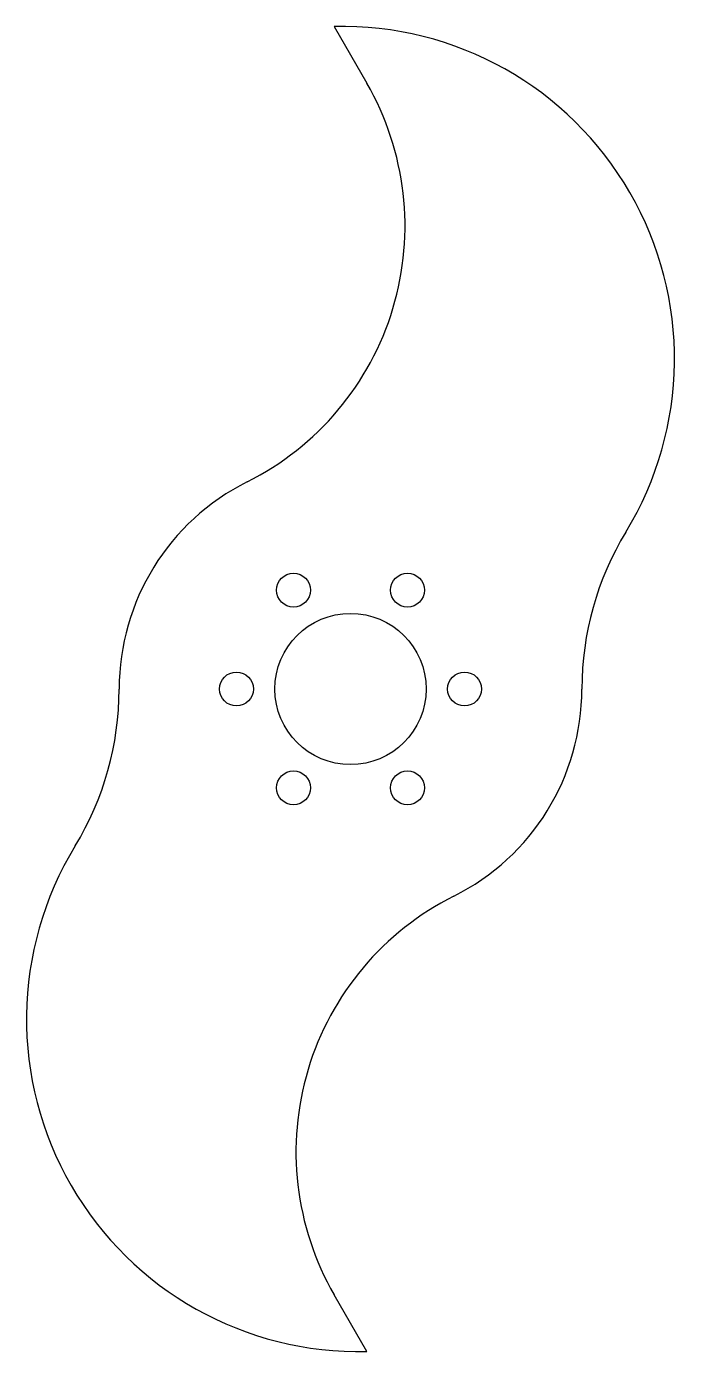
# Model space of a CAD drawing. Header units: millimetres. Extents: x -50 to 50, y -102 to 102.
import ezdxf

# ---------------------------------------------------------------- set-up
doc = ezdxf.new("R2010")
doc.units = ezdxf.units.MM

msp = doc.modelspace()

# ---------------------------------------------------------------- linework, layer by layer
at = {"color": 7, "linetype": 'Continuous', "lineweight": 25}
for p, q in [((-2.5, 101.57), (2.5, 92.91)), ((2.5, -101.57), (-2.5, -92.91))]:
    msp.add_line(p, q, dxfattribs=at)
for centre, radius in [((-8.75, 15.16), 2.6), ((8.75, 15.16), 2.6), ((0, 0), 11.6), ((-17.5, 0), 2.6), ((17.5, 0), 2.6), ((-8.75, -15.16), 2.6), ((8.75, -15.16), 2.6)]:
    msp.add_circle(centre, radius, dxfattribs=at)
for centre, radius, start, end in [((-1.25, 50.62), 50.97, 328.6095, 91.41), ((-35.48, 70.98), 43.85, 296.5576, 30), ((0, 0), 35.5, 116.5576, 180), ((81.71, 0), 46.21, 148.6095, 180), ((-81.71, 0), 46.21, 328.6095, 0), ((0, 0), 35.5, 296.5576, 0), ((1.25, -50.62), 50.97, 148.6095, 271.41), ((35.48, -70.98), 43.85, 116.5576, 210)]:
    msp.add_arc(centre, radius, start, end, dxfattribs=at)

doc.saveas('drawing.dxf')
